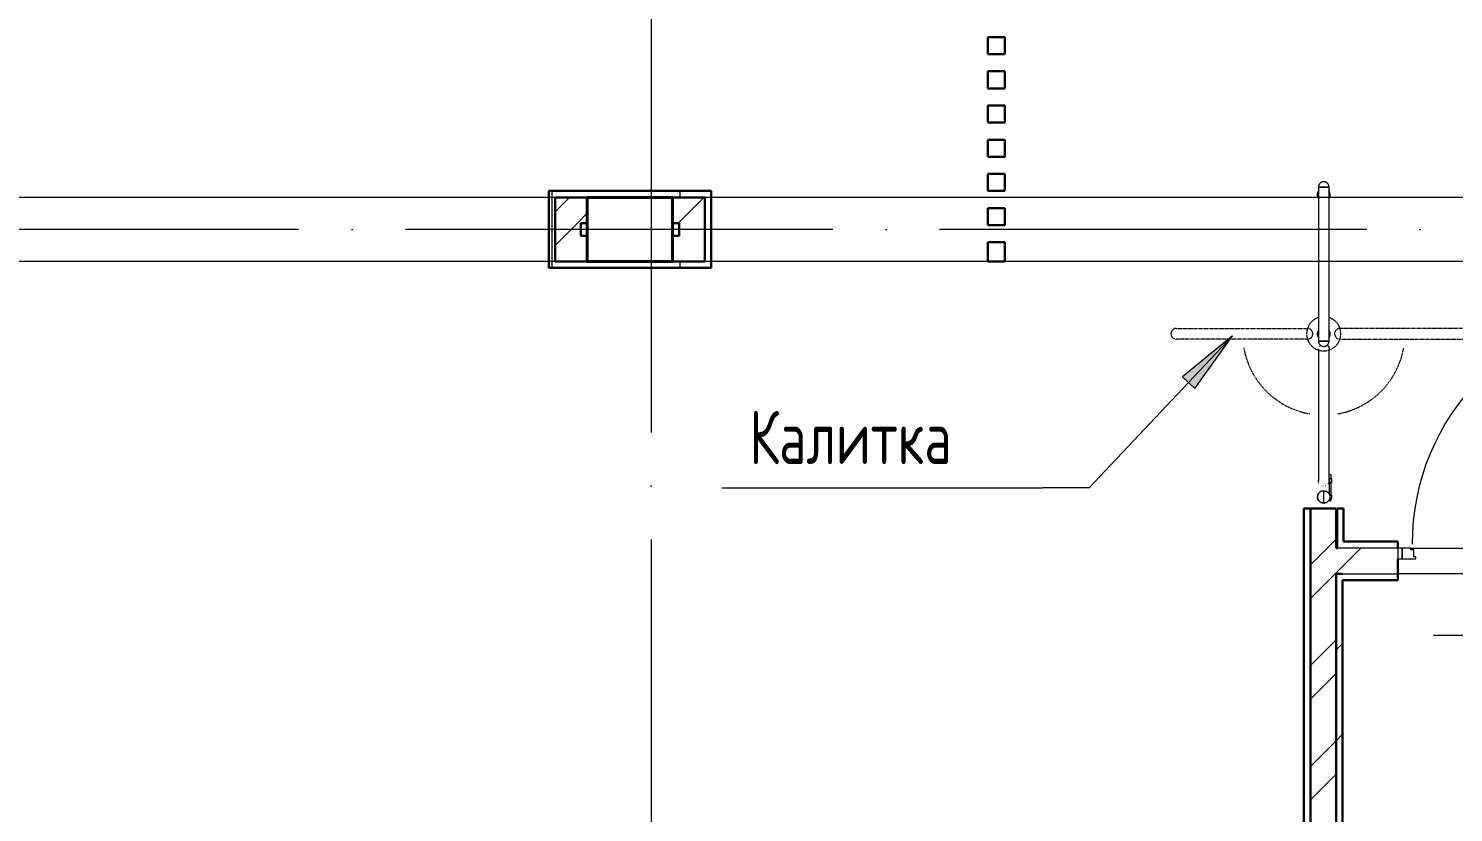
# Model space of a CAD drawing. Header units: millimetres. Extents: x -396912 to 182286, y -43638 to 41610.
# Drawn here: x -13871 to -7201, y 19345 to 23012 of the extents above; entities that cross this region are included whole.
import ezdxf

# ---------------------------------------------------------------- set-up
doc = ezdxf.new("R2010")
doc.units = ezdxf.units.MM
doc.set_wipeout_variables(frame=1)
for name, pattern in [('ADSK_Линия сетки', [25, 20, -2.5, 0, -2.5]), ('ADSK_Невидимые', [5, 3, -2]), ('ADSK_Сверху', [450, 300, -150])]:
    doc.linetypes.add(name, pattern=pattern)
for name, color, linetype, lineweight in [('Аннотация', 7, 'Continuous', 18), ('Двери', 252, 'Continuous', 9), ('Линии', 7, 'Continuous', 9), ('Несущие колонны', 252, 'Continuous', 18), ('Обобщенные модели', 252, 'Continuous', 18), ('ОЗДС оборудование', 5, 'Continuous', 30), ('Оси', 252, 'Continuous', 9), ('Стены внутренние', 7, 'Continuous', 18), ('Стены наружные', 7, 'Continuous', 18), ('Стены штриховка', 7, 'Continuous', 9)]:
    doc.layers.add(name, color=color, linetype=linetype, lineweight=lineweight)
doc.layers.add('Двери открывание', color=7, linetype='Continuous', lineweight=9, true_color=0xc0c0c0)
doc.styles.add('GOST Common_3', font='', dxfattribs={"height": 3.5})
doc.styles.get('GOST Common_3').set_extended_font_data('GOST 2.304 type A')

# ---------------------------------------------------------------- blocks, each defined once
blk = doc.blocks.new('1 этаж')
at = {"layer": 'Аннотация', "lineweight": 20, "true_color": 0x636466}
blk.add_hatch(color=251, dxfattribs=at).paths.add_polyline_path([(-13937, 20656.5), (-14171.6, 20465.4), (-14114.2, 20411.2)])
at = {"layer": 'Аннотация', "color": 251, "lineweight": 20, "true_color": 0x636466}
for p, q in [((-13937, 20656.5), (-14608.1, 19945.3)), ((-13937, 20656.5), (-14171.6, 20465.4)), ((-14114.2, 20411.2), (-13937, 20656.5)), ((-14171.6, 20465.4), (-14114.2, 20411.2)), ((-16326.8, 19945.3), (-14826.8, 19945.3)), ((-14608.1, 19945.3), (-14826.8, 19945.3))]:
    blk.add_line(p, q, dxfattribs=at)
at = {"layer": 'Двери', "color": 251, "true_color": 0x636466}
for p, q in [((-13162.8, 19664.3), (-13162.8, 19614.3)), ((-13142.8, 19664.3), (-13162.8, 19664.3)), ((-13162.8, 19614.3), (-13142.8, 19614.3)), ((-13142.8, 19614.3), (-13142.8, 19664.3)), ((-13101.8, 19664.3), (-13142.8, 19664.3)), ((-13142.8, 19664.3), (-13142.8, 19614.3)), ((-13142.8, 19614.3), (-13078.8, 19614.3)), ((-13101.8, 19656.3), (-13101.8, 19664.3)), ((-13087.8, 19656.3), (-13101.8, 19656.3)), ((-13087.8, 19622.3), (-13087.8, 19656.3)), ((-13078.8, 19622.3), (-13087.8, 19622.3)), ((-13078.8, 19614.3), (-13078.8, 19622.3))]:
    blk.add_line(p, q, dxfattribs=at)
at = {"layer": 'Двери открывание', "color": 251, "true_color": 0x636466}
blk.add_arc((-11998.8, 19682.3), 1098, 90.93932, 180, dxfattribs=at)
at = {"layer": 'Линии', "color": 251, "linetype": 'ADSK_Сверху', "ltscale": 100, "true_color": 0x636466}
for p, q in [((-7752.8, 21304.3), (-28217.8, 21304.3)), ((-7752.8, 21004.3), (-28217.8, 21004.3))]:
    blk.add_line(p, q, dxfattribs=at)
at = {"layer": 'Несущие колонны', "color": 251, "lineweight": 40, "true_color": 0x636466}
for p, q in [((-16957.8, 21304.3), (-16557.8, 21304.3)), ((-16957.8, 21004.3), (-16957.8, 21304.3)), ((-16557.8, 21304.3), (-16957.8, 21304.3)), ((-16957.8, 21304.3), (-16957.8, 21004.3)), ((-16557.8, 21304.3), (-16557.8, 21004.3)), ((-16557.8, 21004.3), (-16557.8, 21304.3)), ((-16557.8, 21004.3), (-16957.8, 21004.3)), ((-16957.8, 21004.3), (-16557.8, 21004.3))]:
    blk.add_line(p, q, dxfattribs=at)
at = {"layer": 'Обобщенные модели', "color": 251, "true_color": 0x636466}
for p, q in [((-13535.3, 21352.3), (-13535.3, 20632.3)), ((-13485.3, 21352.3), (-13535.3, 21352.3)), ((-13535.3, 21352.3), (-13510.3, 21352.3)), ((-13510.3, 21352.3), (-13485.3, 21352.3)), ((-13485.3, 20632.3), (-13485.3, 21352.3)), ((-13535.3, 20632.3), (-13485.3, 20632.3)), ((-13510.3, 20632.3), (-13535.3, 20632.3)), ((-13485.3, 20632.3), (-13510.3, 20632.3)), ((-13485.5, 20651.3), (-13484.9, 20652.3)), ((-13481.8, 20661), (-13481.6, 20662.2)), ((-13530.4, 20607.2), (-13529.7, 20608)), ((-13482.3, 20592.3), (-13485.3, 20592.3)), ((-13535.3, 20517.3), (-13535.3, 20053.3)), ((-13485.3, 20053.3), (-13485.3, 20517.3)), ((-13533.1, 19968), (-13533.5, 19969)), ((-13525, 19958.1), (-13525.8, 19958.7)), ((-13513, 19953.4), (-13514, 19953.5)), ((-13500.3, 19955.3), (-13501.2, 19955)), ((-13490.2, 19963.3), (-13490.9, 19962.5)), ((-13475.3, 20007.3), (-13485.3, 20007.3)), ((-13485.3, 19988.3), (-13482.3, 19988.3)), ((-13485.3, 19984), (-13485.3, 19970.8)), ((-13485.3, 19970.8), (-13485.3, 19917.1)), ((-13482.3, 19970.8), (-13485.3, 19970.8)), ((-13482.3, 19988.3), (-13480.3, 19988.3)), ((-13482.3, 19970.8), (-13482.3, 19988.3)), ((-13480.3, 19970.8), (-13482.3, 19970.8)), ((-13472.3, 19988.3), (-13480.3, 19988.3)), ((-13480.3, 19970.8), (-13472.3, 19970.8)), ((-13475.3, 19988.3), (-13475.3, 20007.3)), ((-13475.3, 19910.8), (-13475.3, 19970.8)), ((-13472.3, 19970.8), (-13472.3, 19988.3)), ((-13510.3, 19930.4), (-13510.3, 19932.3)), ((-13510.3, 19874.3), (-13510.3, 19932.3)), ((-13485.3, 19890.8), (-13485.3, 19887.3)), ((-13485.3, 19887.3), (-13475.3, 19887.3)), ((-13483, 19910.8), (-13480.3, 19910.8)), ((-13480.3, 19895.8), (-13482.7, 19895.8)), ((-13472.3, 19910.8), (-13480.3, 19910.8)), ((-13480.3, 19895.8), (-13472.3, 19895.8)), ((-13475.3, 19887.3), (-13475.3, 19895.8)), ((-13472.3, 19895.8), (-13472.3, 19910.8)), ((-13510.3, 19874.3), (-13510.3, 19875.5))]:
    blk.add_line(p, q, dxfattribs=at)
at = {"layer": 'Обобщенные модели', "color": 251, "linetype": 'ADSK_Невидимые', "true_color": 0x636466}
for p, q in [((-14200.3, 20691.3), (-13586.3, 20691.3)), ((-12820.3, 20691.3), (-13434.3, 20691.3)), ((-13586.3, 20641.3), (-14200.3, 20641.3)), ((-13434.3, 20641.3), (-12820.3, 20641.3))]:
    blk.add_line(p, q, dxfattribs=at)
at = {"layer": 'Обобщенные модели', "color": 251, "true_color": 0x636466, "flags": 128}
for points in [[(-13485.3, 21352.3), (-13485.3, 21353.3), (-13485.4, 21354.3), (-13485.5, 21355.3), (-13485.6, 21356.3), (-13485.8, 21357.2), (-13486, 21358.2), (-13486.3, 21359.2), (-13486.6, 21360.1), (-13486.9, 21361.1), (-13487.3, 21362), (-13487.7, 21362.9), (-13488.1, 21363.8), (-13488.6, 21364.7), (-13489.1, 21365.5), (-13489.7, 21366.4), (-13490.2, 21367.2), (-13490.9, 21368), (-13491.5, 21368.8), (-13492.2, 21369.5), (-13492.9, 21370.2), (-13493.6, 21370.9), (-13494.4, 21371.5), (-13495.2, 21372.2), (-13496, 21372.7), (-13496.8, 21373.3), (-13497.6, 21373.8), (-13498.5, 21374.3), (-13499.4, 21374.8), (-13500.3, 21375.2), (-13501.2, 21375.6), (-13502.2, 21375.9), (-13503.1, 21376.2), (-13504.1, 21376.5), (-13505.1, 21376.7), (-13506.1, 21376.9), (-13507, 21377.1), (-13508, 21377.2), (-13509, 21377.2), (-13510, 21377.3), (-13511, 21377.3), (-13512, 21377.2), (-13513, 21377.1), (-13514, 21377), (-13515, 21376.8), (-13516, 21376.6), (-13517, 21376.4), (-13517.9, 21376.1), (-13518.9, 21375.8), (-13519.8, 21375.4), (-13520.7, 21375), (-13521.6, 21374.6), (-13522.5, 21374.1), (-13523.4, 21373.6), (-13524.2, 21373.1), (-13525, 21372.5), (-13525.8, 21371.9), (-13526.6, 21371.2), (-13527.3, 21370.6), (-13528, 21369.9), (-13528.7, 21369.2), (-13529.4, 21368.4), (-13530, 21367.6), (-13530.6, 21366.8), (-13531.2, 21366), (-13531.7, 21365.2), (-13532.2, 21364.3), (-13532.7, 21363.4), (-13533.1, 21362.5), (-13533.5, 21361.6), (-13533.9, 21360.6), (-13534.2, 21359.7), (-13534.5, 21358.7), (-13534.7, 21357.8), (-13534.9, 21356.8), (-13535.1, 21355.8), (-13535.2, 21354.8), (-13535.3, 21353.8), (-13535.3, 21352.8), (-13535.3, 21352.3)], [(-13531.9, 21297.9), (-13532.7, 21298.8), (-13533.4, 21299.7), (-13534.1, 21300.6), (-13534.7, 21301.6), (-13535.3, 21302.6), (-13535.9, 21303.6), (-13536.4, 21304.6), (-13536.9, 21305.7), (-13537.3, 21306.8), (-13537.7, 21307.8), (-13538.1, 21309), (-13538.4, 21310.1), (-13538.7, 21311.2), (-13538.9, 21312.3), (-13539.1, 21313.5), (-13539.2, 21314.6), (-13539.3, 21315.8), (-13539.3, 21317), (-13539.3, 21318.1), (-13539.2, 21319.3), (-13539.1, 21320.4), (-13539, 21321.6), (-13538.8, 21322.7), (-13538.5, 21323.9), (-13538.3, 21325), (-13537.9, 21326.1), (-13537.6, 21327.2), (-13537.1, 21328.3), (-13536.7, 21329.3), (-13536.2, 21330.4), (-13535.6, 21331.4), (-13535, 21332.4), (-13534.4, 21333.4), (-13533.7, 21334.3), (-13533, 21335.3), (-13532.3, 21336.2)], [(-13537.6, 21327), (-13538, 21325.9), (-13538.3, 21324.8), (-13538.6, 21323.6), (-13538.8, 21322.5), (-13539, 21321.4), (-13539.2, 21320.2), (-13539.2, 21319.1), (-13539.3, 21317.9), (-13539.3, 21317.3)], [(-13539.3, 21317.3), (-13539.3, 21316.1), (-13539.2, 21315), (-13539.1, 21313.8)], [(-13538.7, 21311.5), (-13538.5, 21310.4), (-13538.2, 21309.3), (-13537.8, 21308.1), (-13537.4, 21307.1)], [(-13535.2, 21332.2), (-13535.7, 21331.2), (-13536.3, 21330.2), (-13536.8, 21329.1), (-13537.2, 21328.1)], [(-13536.5, 21304.9), (-13536, 21303.9), (-13535.5, 21302.9)], [(-13488.7, 21336.6), (-13488, 21335.7), (-13487.2, 21334.8), (-13486.5, 21333.9), (-13485.9, 21332.9), (-13485.3, 21331.9), (-13484.7, 21330.9), (-13484.2, 21329.9), (-13483.7, 21328.8), (-13483.3, 21327.8), (-13482.9, 21326.7), (-13482.5, 21325.6), (-13482.2, 21324.5), (-13481.9, 21323.3), (-13481.7, 21322.2), (-13481.5, 21321.1), (-13481.4, 21319.9), (-13481.3, 21318.7), (-13481.3, 21317.6), (-13481.3, 21316.4), (-13481.4, 21315.3), (-13481.5, 21314.1), (-13481.6, 21313), (-13481.8, 21311.8), (-13482.1, 21310.7), (-13482.3, 21309.6), (-13482.7, 21308.4), (-13483.1, 21307.3), (-13483.5, 21306.3), (-13483.9, 21305.2), (-13484.4, 21304.2), (-13485, 21303.1), (-13485.6, 21302.1), (-13486.2, 21301.2), (-13486.9, 21300.2), (-13487.6, 21299.3), (-13488.3, 21298.4)], [(-13485.5, 21302.3), (-13484.9, 21303.3), (-13484.3, 21304.4), (-13483.8, 21305.4)], [(-13484.1, 21329.6), (-13484.6, 21330.7), (-13485.1, 21331.7)], [(-13483.4, 21306.5), (-13483, 21307.6), (-13482.6, 21308.7), (-13482.3, 21309.8), (-13482, 21310.9), (-13481.8, 21312), (-13481.6, 21313.2), (-13481.5, 21314.3), (-13481.4, 21315.5), (-13481.3, 21316.6), (-13481.3, 21317.3)], [(-13481.7, 21321.9), (-13481.9, 21323), (-13482.1, 21324.2), (-13482.4, 21325.3), (-13482.8, 21326.4), (-13483.2, 21327.5)], [(-13481.3, 21317.3), (-13481.3, 21318.4), (-13481.4, 21319.6), (-13481.5, 21320.7)], [(-13531.9, 20646.9), (-13532.7, 20647.8), (-13533.4, 20648.7), (-13534.1, 20649.6), (-13534.7, 20650.6), (-13535.3, 20651.6), (-13535.9, 20652.6), (-13536.4, 20653.6), (-13536.9, 20654.7), (-13537.3, 20655.8), (-13537.7, 20656.8), (-13538.1, 20658), (-13538.4, 20659.1), (-13538.7, 20660.2), (-13538.9, 20661.3), (-13539.1, 20662.5), (-13539.2, 20663.6), (-13539.3, 20664.8), (-13539.3, 20666), (-13539.3, 20667.1), (-13539.2, 20668.3), (-13539.1, 20669.4), (-13539, 20670.6), (-13538.8, 20671.7), (-13538.5, 20672.9), (-13538.3, 20674), (-13537.9, 20675.1), (-13537.6, 20676.2), (-13537.1, 20677.3), (-13536.7, 20678.3), (-13536.2, 20679.4), (-13535.6, 20680.4), (-13535, 20681.4), (-13534.4, 20682.4), (-13533.7, 20683.3), (-13533, 20684.3), (-13532.3, 20685.2)], [(-13535.2, 20681.2), (-13535.7, 20680.2), (-13536.3, 20679.2), (-13536.8, 20678.1), (-13537.2, 20677.1), (-13537.6, 20676), (-13538, 20674.9), (-13538.3, 20673.8), (-13538.6, 20672.6), (-13538.8, 20671.5)], [(-13488.7, 20685.6), (-13488, 20684.7), (-13487.2, 20683.8), (-13486.5, 20682.9), (-13485.9, 20681.9), (-13485.3, 20680.9), (-13484.7, 20679.9), (-13484.2, 20678.9), (-13483.7, 20677.8), (-13483.3, 20676.8), (-13482.9, 20675.7), (-13482.5, 20674.6), (-13482.2, 20673.5), (-13481.9, 20672.3), (-13481.7, 20671.2), (-13481.5, 20670.1), (-13481.4, 20668.9), (-13481.3, 20667.7), (-13481.3, 20666.6), (-13481.3, 20665.4), (-13481.4, 20664.3), (-13481.5, 20663.1), (-13481.6, 20662), (-13481.8, 20660.8), (-13482.1, 20659.7), (-13482.3, 20658.6), (-13482.7, 20657.4), (-13483.1, 20656.3), (-13483.5, 20655.3), (-13483.9, 20654.2), (-13484.4, 20653.2), (-13485, 20652.1), (-13485.6, 20651.1), (-13486.2, 20650.2), (-13486.9, 20649.2), (-13487.6, 20648.3), (-13488.3, 20647.4)], [(-13484.1, 20678.6), (-13484.6, 20679.7), (-13485.1, 20680.7)], [(-13539.2, 20669.2), (-13539.2, 20668.1), (-13539.3, 20666.9), (-13539.3, 20666.3)], [(-13539.3, 20666.3), (-13539.3, 20665.1), (-13539.2, 20664), (-13539.1, 20662.8)], [(-13538.9, 20661.6), (-13538.7, 20660.5), (-13538.5, 20659.4), (-13538.2, 20658.3), (-13537.8, 20657.1), (-13537.4, 20656.1)], [(-13536.5, 20653.9), (-13536, 20652.9), (-13535.5, 20651.9)], [(-13535.3, 20632.3), (-13535.3, 20631.3), (-13535.2, 20630.3), (-13535.1, 20629.3), (-13535, 20628.3), (-13534.8, 20627.3), (-13534.6, 20626.3), (-13534.3, 20625.4), (-13534, 20624.4), (-13533.7, 20623.5), (-13533.3, 20622.5), (-13532.9, 20621.6), (-13532.5, 20620.7), (-13532, 20619.8), (-13531.5, 20619), (-13530.9, 20618.2), (-13530.4, 20617.3), (-13529.7, 20616.5), (-13529.1, 20615.8), (-13528.4, 20615), (-13527.7, 20614.3), (-13527, 20613.7), (-13526.2, 20613), (-13525.4, 20612.4), (-13524.6, 20611.8), (-13523.8, 20611.2), (-13523, 20610.7), (-13522.1, 20610.2), (-13521.2, 20609.8), (-13520.3, 20609.3), (-13519.4, 20609), (-13518.4, 20608.6), (-13517.5, 20608.3), (-13516.5, 20608.1), (-13515.5, 20607.8), (-13514.6, 20607.6), (-13513.6, 20607.5), (-13512.6, 20607.4), (-13511.6, 20607.3), (-13510.6, 20607.3), (-13509.6, 20607.3), (-13508.6, 20607.3), (-13507.6, 20607.4), (-13506.6, 20607.5), (-13505.6, 20607.7), (-13504.6, 20607.9), (-13503.7, 20608.2), (-13502.7, 20608.5), (-13501.7, 20608.8), (-13500.8, 20609.1), (-13499.9, 20609.5), (-13499, 20610), (-13498.1, 20610.4), (-13497.3, 20610.9), (-13496.4, 20611.5), (-13495.6, 20612.1), (-13494.8, 20612.7), (-13494, 20613.3), (-13493.3, 20614), (-13492.6, 20614.7), (-13491.9, 20615.4), (-13491.2, 20616.1), (-13490.6, 20616.9), (-13490, 20617.7), (-13489.4, 20618.5), (-13488.9, 20619.4), (-13488.4, 20620.2), (-13487.9, 20621.1), (-13487.5, 20622), (-13487.1, 20623), (-13486.7, 20623.9), (-13486.4, 20624.8), (-13486.2, 20625.8), (-13485.9, 20626.8), (-13485.7, 20627.8), (-13485.6, 20628.7), (-13485.4, 20629.7), (-13485.3, 20630.7), (-13485.3, 20631.7), (-13485.3, 20632.3)], [(-13483.4, 20655.5), (-13483, 20656.6), (-13482.6, 20657.7), (-13482.3, 20658.8), (-13482, 20659.9)], [(-13481.3, 20667.4), (-13481.4, 20668.6), (-13481.5, 20669.7), (-13481.7, 20670.9), (-13481.9, 20672), (-13482.1, 20673.2), (-13482.4, 20674.3), (-13482.8, 20675.4), (-13483.2, 20676.5)], [(-13535.3, 20592.3), (-13535.3, 20593.3), (-13535.2, 20594.3), (-13535.1, 20595.3), (-13535, 20596.3)], [(-13535.3, 20588.2), (-13535.3, 20589.1), (-13535.3, 20589.9), (-13535.3, 20590.6), (-13535.3, 20591.2), (-13535.3, 20591.6), (-13535.3, 20592), (-13535.3, 20592.2), (-13535.3, 20592.3), (-13535.3, 20592.3)], [(-13535.3, 20592.3), (-13535.3, 20592.2), (-13535.3, 20592), (-13535.3, 20591.7), (-13535.3, 20591.3), (-13535.3, 20590.8), (-13535.3, 20590.1), (-13535.3, 20589.3), (-13535.3, 20588.5), (-13535.3, 20587.5), (-13535.3, 20586.3), (-13535.3, 20585.1), (-13535.3, 20583.8), (-13535.3, 20582.4), (-13535.3, 20580.8), (-13535.3, 20579.2), (-13535.3, 20577.4), (-13535.3, 20575.6), (-13535.3, 20573.7), (-13535.3, 20571.6), (-13535.3, 20569.5), (-13535.3, 20567.3), (-13535.3, 20565.1), (-13535.3, 20562.7), (-13535.3, 20560.3), (-13535.3, 20557.8), (-13535.3, 20555.2), (-13535.3, 20552.6), (-13535.3, 20549.9), (-13535.3, 20547.2), (-13535.3, 20544.4), (-13535.3, 20541.6), (-13535.3, 20538.8), (-13535.3, 20535.9), (-13535.3, 20533), (-13535.3, 20530), (-13535.3, 20527.1), (-13535.3, 20524.1), (-13535.3, 20521.1), (-13535.3, 20518.1), (-13535.3, 20517.3)], [(-13485.3, 20517.3), (-13485.3, 20520.3), (-13485.3, 20523.3), (-13485.3, 20526.2), (-13485.3, 20529.2), (-13485.3, 20532.2), (-13485.3, 20535.1), (-13485.3, 20538), (-13485.3, 20540.9), (-13485.3, 20543.7), (-13485.3, 20546.5), (-13485.3, 20549.2), (-13485.3, 20551.9), (-13485.3, 20554.5), (-13485.3, 20557.1), (-13485.3, 20559.6), (-13485.3, 20562.1), (-13485.3, 20564.4), (-13485.3, 20566.7), (-13485.3, 20568.9), (-13485.3, 20571.1), (-13485.3, 20573.1), (-13485.3, 20575.1), (-13485.3, 20576.9), (-13485.3, 20578.7), (-13485.3, 20580.4), (-13485.3, 20581.9), (-13485.3, 20583.4), (-13485.3, 20584.8), (-13485.3, 20586), (-13485.3, 20587.2), (-13485.3, 20588.2), (-13485.3, 20589.1), (-13485.3, 20589.9), (-13485.3, 20590.6), (-13485.3, 20591.2), (-13485.3, 20591.6), (-13485.3, 20592), (-13485.3, 20592.2), (-13485.3, 20592.3), (-13485.3, 20592.3)], [(-13485.3, 20592.2), (-13485.3, 20592), (-13485.3, 20591.7), (-13485.3, 20591.3), (-13485.3, 20590.8), (-13485.3, 20590.1), (-13485.3, 20589.3), (-13485.3, 20588.5)], [(-13535.3, 20053.3), (-13535.3, 20050.3), (-13535.3, 20047.3), (-13535.3, 20044.3), (-13535.3, 20041.3), (-13535.3, 20038.4), (-13535.3, 20035.4), (-13535.3, 20032.5), (-13535.3, 20029.7), (-13535.3, 20026.8), (-13535.3, 20024.1), (-13535.3, 20021.3), (-13535.3, 20018.6), (-13535.3, 20016), (-13535.3, 20013.4), (-13535.3, 20010.9), (-13535.3, 20008.5), (-13535.3, 20006.1), (-13535.3, 20003.8), (-13535.3, 20001.6), (-13535.3, 19999.5), (-13535.3, 19997.4), (-13535.3, 19995.5), (-13535.3, 19993.6), (-13535.3, 19991.8), (-13535.3, 19990.2), (-13535.3, 19988.6), (-13535.3, 19987.1), (-13535.3, 19985.8), (-13535.3, 19984.5), (-13535.3, 19983.4), (-13535.3, 19982.3), (-13535.3, 19981.4), (-13535.3, 19980.6), (-13535.3, 19979.9), (-13535.3, 19979.4), (-13535.3, 19978.9), (-13535.3, 19978.6), (-13535.3, 19978.4), (-13535.3, 19978.3), (-13535.3, 19978.3)], [(-13485.3, 19978.3), (-13485.3, 19978.3), (-13485.3, 19978.5), (-13485.3, 19978.8), (-13485.3, 19979.2), (-13485.3, 19979.8), (-13485.3, 19980.4), (-13485.3, 19981.2), (-13485.3, 19982.1), (-13485.3, 19983.1), (-13485.3, 19984.2), (-13485.3, 19985.4), (-13485.3, 19986.7), (-13485.3, 19988.2), (-13485.3, 19989.7), (-13485.3, 19991.4), (-13485.3, 19993.1), (-13485.3, 19995), (-13485.3, 19996.9), (-13485.3, 19998.9), (-13485.3, 20001), (-13485.3, 20003.2), (-13485.3, 20005.5), (-13485.3, 20007.8), (-13485.3, 20010.3), (-13485.3, 20012.7), (-13485.3, 20015.3), (-13485.3, 20017.9), (-13485.3, 20020.6), (-13485.3, 20023.3), (-13485.3, 20026.1), (-13485.3, 20028.9), (-13485.3, 20031.8), (-13485.3, 20034.7), (-13485.3, 20037.6), (-13485.3, 20040.5), (-13485.3, 20043.5), (-13485.3, 20046.5), (-13485.3, 20049.5), (-13485.3, 20052.5), (-13485.3, 20053.3)], [(-13535.3, 19978.3), (-13535.3, 19978.3), (-13535.3, 19978.5), (-13535.3, 19978.8), (-13535.3, 19979.2), (-13535.3, 19979.8), (-13535.3, 19980.4), (-13535.3, 19981.2), (-13535.3, 19982.1)], [(-13534.5, 19971.8), (-13534.7, 19972.8), (-13534.9, 19973.8), (-13535.1, 19974.7), (-13535.2, 19975.7), (-13535.3, 19976.7), (-13535.3, 19977.7), (-13535.3, 19978.3)], [(-13486.6, 19970.4), (-13486.9, 19969.5), (-13487.3, 19968.5), (-13487.7, 19967.6), (-13488.1, 19966.7)], [(-13485.3, 19977.3), (-13485.4, 19976.3), (-13485.5, 19975.3), (-13485.6, 19974.3), (-13485.8, 19973.3), (-13486, 19972.3)], [(-13510.3, 19874.3), (-13511.5, 19874.3), (-13512.6, 19874.4), (-13513.8, 19874.5), (-13514.9, 19874.6), (-13516.1, 19874.8), (-13517.2, 19875.1), (-13518.3, 19875.4), (-13519.4, 19875.7), (-13520.5, 19876.1), (-13521.6, 19876.6), (-13522.7, 19877), (-13523.7, 19877.5), (-13524.7, 19878.1), (-13525.7, 19878.7), (-13526.7, 19879.3), (-13527.6, 19880), (-13528.5, 19880.7), (-13529.4, 19881.5), (-13530.3, 19882.2), (-13531.1, 19883.1), (-13531.9, 19883.9), (-13532.7, 19884.8), (-13533.4, 19885.7), (-13534.1, 19886.6), (-13534.7, 19887.6), (-13535.3, 19888.6), (-13535.9, 19889.6), (-13536.4, 19890.6), (-13536.9, 19891.7), (-13537.3, 19892.8), (-13537.7, 19893.8), (-13538.1, 19895), (-13538.4, 19896.1), (-13538.7, 19897.2), (-13538.9, 19898.3), (-13539.1, 19899.5), (-13539.2, 19900.6), (-13539.3, 19901.8), (-13539.3, 19903), (-13539.3, 19904.1), (-13539.2, 19905.3), (-13539.1, 19906.4), (-13539, 19907.6), (-13538.8, 19908.7), (-13538.5, 19909.9), (-13538.3, 19911), (-13537.9, 19912.1), (-13537.6, 19913.2), (-13537.1, 19914.3), (-13536.7, 19915.3), (-13536.2, 19916.4), (-13535.6, 19917.4), (-13535, 19918.4), (-13534.4, 19919.4), (-13533.7, 19920.3), (-13533, 19921.3), (-13532.3, 19922.2), (-13531.5, 19923), (-13530.7, 19923.9), (-13529.9, 19924.7), (-13529, 19925.4), (-13528.1, 19926.2), (-13527.2, 19926.8), (-13526.2, 19927.5), (-13525.3, 19928.1), (-13524.2, 19928.7), (-13523.2, 19929.2), (-13522.2, 19929.7), (-13521.1, 19930.2), (-13520, 19930.6), (-13518.9, 19931), (-13517.8, 19931.3), (-13516.7, 19931.6), (-13515.5, 19931.8), (-13514.4, 19932), (-13513.2, 19932.1), (-13512.1, 19932.2), (-13510.9, 19932.3), (-13510.3, 19932.3)], [(-13538, 19911.9), (-13538.3, 19910.8), (-13538.6, 19909.6), (-13538.8, 19908.5), (-13539, 19907.4), (-13539.2, 19906.2), (-13539.2, 19905.1), (-13539.3, 19903.9), (-13539.3, 19903.3)], [(-13539.3, 19903.3), (-13539.3, 19902.1), (-13539.2, 19901), (-13539.1, 19899.8), (-13538.9, 19898.6), (-13538.7, 19897.5), (-13538.5, 19896.4), (-13538.2, 19895.3), (-13537.8, 19894.1)], [(-13530.9, 19923.7), (-13531.7, 19922.9), (-13532.5, 19922), (-13533.2, 19921.1), (-13533.9, 19920.2), (-13534.5, 19919.2), (-13535.2, 19918.2), (-13535.7, 19917.2), (-13536.3, 19916.2), (-13536.8, 19915.1), (-13537.2, 19914.1), (-13537.6, 19913)], [(-13537.4, 19893.1), (-13537, 19892), (-13536.5, 19890.9), (-13536, 19889.9), (-13535.5, 19888.9), (-13534.9, 19887.9), (-13534.2, 19886.9), (-13533.6, 19886), (-13532.9, 19885), (-13532.1, 19884.1), (-13531.3, 19883.3), (-13530.5, 19882.5), (-13529.7, 19881.7), (-13528.8, 19880.9)], [(-13526, 19878.9), (-13525, 19878.3), (-13524, 19877.7), (-13522.9, 19877.2), (-13521.9, 19876.7)], [(-13522.4, 19929.6), (-13523.4, 19929.1), (-13524.4, 19928.6), (-13525.4, 19928)], [(-13510.3, 19932.3), (-13509.1, 19932.2), (-13508, 19932.2), (-13506.8, 19932.1), (-13505.7, 19931.9), (-13504.5, 19931.7), (-13503.4, 19931.4), (-13502.3, 19931.1), (-13501.2, 19930.8), (-13500.1, 19930.4), (-13499, 19930), (-13497.9, 19929.5), (-13496.9, 19929), (-13495.9, 19928.4), (-13494.9, 19927.8), (-13493.9, 19927.2), (-13493, 19926.5), (-13492.1, 19925.8), (-13491.2, 19925.1), (-13490.3, 19924.3), (-13489.5, 19923.5), (-13488.7, 19922.6), (-13488, 19921.7), (-13487.2, 19920.8), (-13486.5, 19919.9), (-13485.9, 19918.9), (-13485.3, 19917.9), (-13484.7, 19916.9), (-13484.2, 19915.9), (-13483.7, 19914.8), (-13483.3, 19913.8), (-13482.9, 19912.7), (-13482.5, 19911.6), (-13482.2, 19910.5), (-13481.9, 19909.3), (-13481.7, 19908.2), (-13481.5, 19907.1), (-13481.4, 19905.9), (-13481.3, 19904.7), (-13481.3, 19903.6), (-13481.3, 19902.4), (-13481.4, 19901.3), (-13481.5, 19900.1), (-13481.6, 19899), (-13481.8, 19897.8), (-13482.1, 19896.7), (-13482.3, 19895.6), (-13482.7, 19894.4), (-13483.1, 19893.3), (-13483.5, 19892.3), (-13483.9, 19891.2), (-13484.4, 19890.2), (-13485, 19889.1), (-13485.6, 19888.1), (-13486.2, 19887.2), (-13486.9, 19886.2), (-13487.6, 19885.3), (-13488.3, 19884.4), (-13489.1, 19883.5), (-13489.9, 19882.7), (-13490.7, 19881.9), (-13491.6, 19881.1), (-13492.5, 19880.4), (-13493.4, 19879.7), (-13494.4, 19879), (-13495.4, 19878.4), (-13496.4, 19877.8), (-13497.4, 19877.3), (-13498.4, 19876.8), (-13499.5, 19876.4), (-13500.6, 19875.9), (-13501.7, 19875.6), (-13502.8, 19875.3), (-13503.9, 19875), (-13505.1, 19874.7), (-13506.2, 19874.6), (-13507.4, 19874.4), (-13508.5, 19874.3), (-13509.7, 19874.3), (-13510.3, 19874.3)], [(-13494.6, 19927.7), (-13495.6, 19928.3), (-13496.6, 19928.8), (-13497.7, 19929.4), (-13498.7, 19929.9)], [(-13498.2, 19876.9), (-13497.2, 19877.4), (-13496.2, 19877.9), (-13495.2, 19878.5)], [(-13492.3, 19880.5), (-13491.4, 19881.3), (-13490.6, 19882), (-13489.7, 19882.8), (-13488.9, 19883.7), (-13488.2, 19884.6), (-13487.4, 19885.5), (-13486.7, 19886.4), (-13486.1, 19887.3), (-13485.5, 19888.3)], [(-13485.1, 19917.7), (-13485.7, 19918.7), (-13486.4, 19919.6), (-13487, 19920.6), (-13487.8, 19921.5), (-13488.5, 19922.4), (-13489.3, 19923.2), (-13490.1, 19924.1)]]:
    blk.add_lwpolyline(points, dxfattribs=at)
at = {"layer": 'Обобщенные модели', "color": 251, "true_color": 0x636466}
for centre, radius, start, end in [((-13510.3, 21317.3), 29, 177.04437, 180), ((-13510.3, 20630.3), 2, 270, 345), ((-13510.3, 20592.3), 28, 0, 52.81744), ((-13510.3, 20592.3), 25, 14.22917, 18.01384), ((-13510.3, 20592.3), 25, 0, 4.02499), ((-13510.3, 19903.3), 29, 171.38128, 180), ((-13510.3, 19903.3), 29, 180, 191.70443), ((-13510.3, 19903.3), 29, 138.82995, 153.22577), ((-13510.3, 19903.3), 29, 210.88106, 220.97439), ((-13510.3, 19903.3), 29, 30.70215, 41.17005), ((-13510.3, 19903.3), 29, 319.02635, 333.22577), ((-13510.3, 19903.3), 29, 261.22577, 263.84611), ((-13510.3, 19903.3), 29, 274.8679, 278.77423)]:
    blk.add_arc(centre, radius, start, end, dxfattribs=at)
at = {"layer": 'Обобщенные модели', "color": 251, "linetype": 'ADSK_Невидимые', "true_color": 0x636466}
for centre, radius, start, end in [((-14200.3, 20666.3), 25, 90, 180), ((-13510.3, 20666.3), 80, 107.94466, 0), ((-13586.3, 20666.3), 25, 0, 90), ((-13510.3, 20666.3), 80, 0, 72.05534), ((-13434.3, 20666.3), 25, 90, 180), ((-14200.3, 20666.3), 25, 180, 270), ((-13586.3, 20666.3), 25, 270, 0), ((-13434.3, 20666.3), 25, 180, 270), ((-13510.3, 20666.3), 380, 190, 260), ((-13510.3, 20666.3), 380, 280, 350)]:
    blk.add_arc(centre, radius, start, end, dxfattribs=at)
at = {"layer": 'Оси', "color": 251, "linetype": 'ADSK_Линия сетки', "ltscale": 100, "true_color": 0x636466}
for p, q in [((-16657.8, 32204.9), (-16657.8, -33771.9)), ((-807.8, 21154.3), (-72530.1, 21154.3))]:
    blk.add_line(p, q, dxfattribs=at)
at = {"layer": 'Стены внутренние', "color": 251, "lineweight": 30, "true_color": 0x636466}
for p, q in [((-15002.8, 22054.3), (-15082.8, 22054.3)), ((-15082.8, 22054.3), (-15082.8, 21974.3)), ((-15002.8, 21974.3), (-15002.8, 22054.3)), ((-15082.8, 21974.3), (-15002.8, 21974.3)), ((-15002.8, 21894.3), (-15082.8, 21894.3)), ((-15082.8, 21894.3), (-15082.8, 21814.3)), ((-15002.8, 21814.3), (-15002.8, 21894.3)), ((-15082.8, 21814.3), (-15002.8, 21814.3)), ((-15002.8, 21734.3), (-15082.8, 21734.3)), ((-15082.8, 21734.3), (-15082.8, 21654.3)), ((-15002.8, 21654.3), (-15002.8, 21734.3)), ((-15082.8, 21654.3), (-15002.8, 21654.3)), ((-15002.8, 21574.3), (-15082.8, 21574.3)), ((-15082.8, 21574.3), (-15082.8, 21494.3)), ((-15002.8, 21494.3), (-15002.8, 21574.3)), ((-15082.8, 21494.3), (-15002.8, 21494.3)), ((-15002.8, 21414.3), (-15082.8, 21414.3)), ((-15082.8, 21414.3), (-15082.8, 21334.3)), ((-15002.8, 21334.3), (-15002.8, 21414.3)), ((-15082.8, 21334.3), (-15002.8, 21334.3)), ((-15002.8, 21254.3), (-15082.8, 21254.3)), ((-15082.8, 21254.3), (-15082.8, 21174.3)), ((-15002.8, 21174.3), (-15002.8, 21254.3)), ((-15082.8, 21174.3), (-15002.8, 21174.3)), ((-15002.8, 21094.3), (-15082.8, 21094.3)), ((-15082.8, 21094.3), (-15082.8, 21004.3)), ((-15002.8, 21004.3), (-15002.8, 21094.3)), ((-15082.8, 21004.3), (-15002.8, 21004.3))]:
    blk.add_line(p, q, dxfattribs=at)
at = {"layer": 'Стены внутренние', "color": 251, "linetype": 'Continuous', "lineweight": 9, "true_color": 0x636466}
blk.add_line((-15082.8, 21094), (-15002.8, 21094), dxfattribs=at)
at = {"layer": 'Стены наружные', "color": 251, "lineweight": 30, "true_color": 0x636466}
for p, q in [((-16377.8, 21334.3), (-17137.8, 21334.3)), ((-17137.8, 21334.3), (-17137.8, 20974.3)), ((-16557.8, 21304.3), (-17107.8, 21304.3)), ((-17107.8, 21304.3), (-17107.8, 21004.3)), ((-16957.8, 21184.3), (-16957.8, 21304.3)), ((-16407.8, 21304.3), (-16557.8, 21304.3)), ((-16557.8, 21304.3), (-16557.8, 21184.3)), ((-16407.8, 21004.3), (-16407.8, 21304.3)), ((-16377.8, 20974.3), (-16377.8, 21334.3)), ((-16987.8, 21184.3), (-16957.8, 21184.3)), ((-16987.8, 21124.3), (-16987.8, 21184.3)), ((-16557.8, 21184.3), (-16527.8, 21184.3)), ((-16527.8, 21184.3), (-16527.8, 21124.3)), ((-16957.8, 21124.3), (-16987.8, 21124.3)), ((-16957.8, 21004.3), (-16957.8, 21124.3)), ((-16527.8, 21124.3), (-16557.8, 21124.3)), ((-16557.8, 21124.3), (-16557.8, 21004.3)), ((-17137.8, 20974.3), (-16377.8, 20974.3)), ((-17107.8, 21004.3), (-16557.8, 21004.3)), ((-16557.8, 21004.3), (-16407.8, 21004.3)), ((-13602.8, 19849.3), (-13452.8, 19849.3)), ((-13602.8, 17554.3), (-13602.8, 19849.3)), ((-13572.8, 17524.3), (-13572.8, 19849.3)), ((-13452.8, 19849.3), (-13452.8, 19664.3)), ((-13447.8, 19664.3), (-13447.8, 19849.3)), ((-13417.8, 19849.3), (-13447.8, 19849.3)), ((-13417.8, 19849.3), (-13417.8, 19694.3)), ((-13162.8, 19694.3), (-13417.8, 19694.3)), ((-13162.8, 19664.3), (-13162.8, 19694.3)), ((-13447.8, 19664.3), (-13452.8, 19664.3)), ((-13162.8, 19514.3), (-13162.8, 19614.3)), ((-13452.8, 19544.3), (-13422.8, 19544.3)), ((-13452.8, 19544.3), (-13452.8, 17684.3)), ((-13422.8, 17714.3), (-13422.8, 19514.3)), ((-13422.8, 19514.3), (-13162.8, 19514.3))]:
    blk.add_line(p, q, dxfattribs=at)
at = {"layer": 'Стены наружные', "color": 251, "linetype": 'Continuous', "lineweight": 9, "true_color": 0x636466}
for p, q in [((-17121.8, 20974.3), (-17121.8, 21334.3)), ((-17107.8, 21237), (-17040.6, 21304.3)), ((-16532, 21184.3), (-16412, 21304.3)), ((-16521.8, 21304.3), (-16521.8, 21334.3)), ((-17003.4, 21184.3), (-16957.8, 21229.9)), ((-17107.8, 21079.9), (-17003.4, 21184.3)), ((-16521.8, 20974.3), (-16521.8, 21004.3)), ((-13572.8, 19585.9), (-13452.8, 19705.9)), ((-13452.8, 19548.8), (-13337.3, 19664.3)), ((-13572.8, 19428.8), (-13452.8, 19548.8)), ((-13572.8, 19114.5), (-13452.8, 19234.5)), ((-13452.8, 19187.3), (-13422.8, 19217.3)), ((-13572.8, 18957.3), (-13452.8, 19077.3)), ((-13572.8, 18643), (-13452.8, 18763)), ((-13452.8, 18763), (-13422.8, 18793)), ((-13572.8, 18485.9), (-13452.8, 18605.9))]:
    blk.add_line(p, q, dxfattribs=at)
at = {"layer": 'Стены наружные', "color": 251, "true_color": 0x636466}
for p, q in [((-13101.8, 19664.3), (-11993.8, 19664.3)), ((-11932.8, 19544.3), (-13162.8, 19544.3))]:
    blk.add_line(p, q, dxfattribs=at)
at = {"layer": 'Стены штриховка', "color": 251, "true_color": 0x636466}
for p, q in [((-13162.8, 19664.3), (-13447.8, 19664.3)), ((-13422.8, 19544.3), (-13162.8, 19544.3))]:
    blk.add_line(p, q, dxfattribs=at)
at = {"layer": 'Аннотация', "color": 251, "true_color": 0x636466, "style": 'GOST Common_3', "width": 0.9}
blk.add_text('Калитка', height=250, dxfattribs=at).set_placement((-16198.7, 20057))
blk = doc.blocks.new('БВИ')
at = {"layer": 'ОЗДС оборудование', "lineweight": 13}
for p, q in [((76.1, 687.9), (76.1, 772.2)), ((76.1, 687.9), (149, 560)), ((3.3, 476.9), (149, 560)), ((76.1, 351.1), (4.1, 477.4))]:
    blk.add_line(p, q, dxfattribs=at)
at = {"lineweight": 13}
blk.add_wipeout([(6.6, 291.5), (145.7, 291.5), (145.7, 0), (6.6, 0)], dxfattribs=at).dxf.layer = 'ОЗДС оборудование'
at = {"layer": 'ОЗДС оборудование', "ltscale": 3}
blk.add_hatch(color=256, dxfattribs=at).paths.add_polyline_path([(145.7, 291.5), (6.6, 291.5), (76.1, 145.7)])
at = {"layer": 'ОЗДС оборудование', "ltscale": 5}
blk.add_hatch(color=256, dxfattribs=at).paths.add_polyline_path([(6.6, 0), (145.7, 0), (76.1, 145.7)])
at = {"layer": 'ОЗДС оборудование', "lineweight": 13}
blk.add_line((76.1, 291.5), (76.1, 351.1), dxfattribs=at)
at = {"layer": 'ОЗДС оборудование', "ltscale": 5}
for p, q in [((145.7, 0), (6.6, 291.5)), ((6.6, 0), (145.7, 291.5))]:
    blk.add_line(p, q, dxfattribs=at)
blk.add_lwpolyline([(145.7, 0), (6.6, 0), (6.6, 291.5), (145.7, 291.5)], close=True, dxfattribs=at)

msp = doc.modelspace()

# ---------------------------------------------------------------- block references
msp.add_blockref('1 этаж', (5702.1, 918.2))

# ---------------------------------------------------------------- next in the draw order: block references
at = {"layer": 'ОЗДС оборудование', "lineweight": 20, "xscale": 2, "yscale": 2, "zscale": 2, "rotation": 90}
msp.add_blockref('БВИ', (-5750.7, 20021), dxfattribs=at)

doc.saveas('drawing.dxf')
